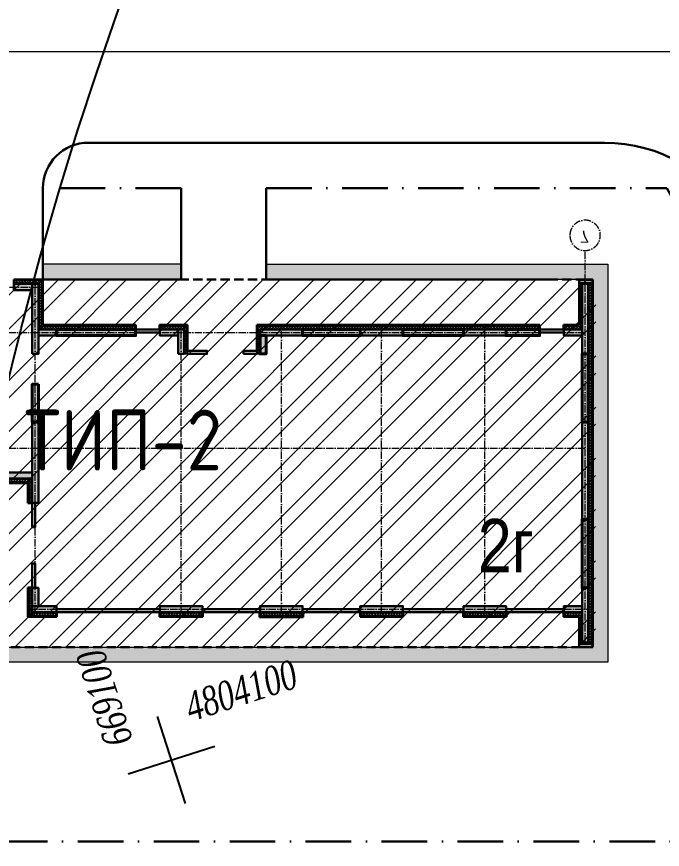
# Model space of a CAD drawing. Header units: millimetres. Extents: x 1353783 to 6492029790, y -7276956 to -512500.
# Drawn here: x 9986170 to 9990421, y -2794953 to -2789472 of the extents above; entities that cross this region are included whole.
import ezdxf
from ezdxf.enums import TextEntityAlignment as Align

# ---------------------------------------------------------------- set-up
doc = ezdxf.new("R2010")
doc.units = ezdxf.units.MM
for name, pattern in [('( Dashed )', [0.75, 0.5, -0.25]), ('482 Границы районов', [5, 3, -1, 0, -1]), ('ACAD_ISO10W100', [18, 12, -3, 0, -3]), ('CONTI', [0]), ('осевая', [50.800000000000004, 31.75, -6.35, 6.35, -6.35])]:
    doc.linetypes.add(name, pattern=pattern)
doc.layers.get('0').update_dxf_attribs({"lineweight": 5})
doc.layers.get('Defpoints').update_dxf_attribs({"color": 255})
for name, color, linetype, lineweight in [('!A-DIAFRAGM типовой', 142, 'Continuous', 0), ('7земля', 7, 'Continuous', 30), ('DIAFRAGM', 46, 'Continuous', 30), ('G-ANNO-SCHD', 231, 'Continuous', 9), ('Hatch', 254, 'Continuous', 5), ('INSULATION', 81, 'Continuous', 5), ('Room_name', 250, 'Continuous', 20), ('Room_number', 250, 'Continuous', 13), ('ГП-Граница учасика ИЖС', 3, 'Continuous', 5), ('ГП-Тратуар', 3, 'Continuous', 5), ('оси', 231, 'осевая', 9)]:
    doc.layers.add(name, color=color, linetype=linetype, lineweight=lineweight)
for name, color, linetype in [('GORIZUNKNOWN', 32, 'CONTI'), ('SETKR', 7, 'CONTI'), ('РЕЛЬЕФ', 7, 'CONTI')]:
    doc.layers.add(name, color=color, linetype=linetype)
doc.styles.add('GOST Common', font='', dxfattribs={"height": 3})
doc.styles.add('ISOCPEUR', font='', dxfattribs={"width": 0.85})
doc.styles.add('SHRFT', font='', dxfattribs={"width": 0.75})
doc.styles.add('основной', font='Arial Narrow.ttf', dxfattribs={"height": 1.5})
doc.styles.get('GOST Common').set_extended_font_data('GOST Common')
doc.styles.get('ISOCPEUR').set_extended_font_data('ISOCPEUR')
doc.styles.get('SHRFT').set_extended_font_data('Times New Roman Cyr', italic=True)

# ---------------------------------------------------------------- blocks, each defined once
blk = doc.blocks.new('амвамвам')
at = {"lineweight": 30, "ltscale": 100, "true_color": 0x939598}
h = blk.add_hatch(color=252, dxfattribs=at)
h.dxf.hatch_style = 1
h.paths.add_polyline_path([(9892480.34965191, -3360391.421588169), (9892480.34965191, -3359891.421588169), (9887930.34937732, -3359891.421588169), (9887930.34677124, -3360391.421632728)], flags=17)
h.paths.add_polyline_path([(9895280.34965191, -3360391.421632754), (9895280.34965191, -3359891.421632754), (9906030.347039, -3359891.421632752), (9906530.347039, -3359891.421632752), (9906530.347038992, -3372491.45166607), (9906530.347039, -3372991.45166607), (9881030.346838184, -3372991.451666068), (9880530.346838184, -3372991.451666066), (9880530.346838191, -3357391.654640812), (9881030.350102596, -3357391.654640812), (9881030.346838184, -3372491.454700056), (9906030.347039014, -3372491.451616487), (9906030.347039014, -3360391.421588164)])
at = {"color": 251, "lineweight": 15, "ltscale": 100, "true_color": 0x636466}
for points in [[(9895280.34965191, -3360391.421632754), (9895280.34965191, -3359891.421632754), (9906030.347039, -3359891.421632752), (9906530.347039, -3359891.421632752), (9906530.347038992, -3372491.45166607), (9906530.347039, -3372991.45166607), (9881030.346838184, -3372991.451666068), (9880530.346838184, -3372991.451666066), (9880530.346838191, -3357391.654640812), (9881030.350102596, -3357391.654640812), (9881030.346838184, -3372491.454700056), (9906030.347039014, -3372491.451616487), (9906030.347039014, -3360391.421588164)], [(9892480.34965191, -3360391.421588169), (9892480.34965191, -3359891.421588169), (9887930.34937732, -3359891.421588169), (9887930.34677124, -3360391.421632728)]]:
    blk.add_lwpolyline(points, close=True, dxfattribs=at)
blk = doc.blocks.new('ТИП-2')
at = {"layer": '!A-DIAFRAGM типовой', "lineweight": 0, "ltscale": 100, "true_color": 0x000000}
h = blk.add_hatch(color=18, dxfattribs=at)
h.dxf.hatch_style = 1
h.paths.add_polyline_path([(10321114.28069974, -2871325.794384203), (10321314.28069974, -2871325.794339576), (10321314.2802981, -2869525.794339576), (10321114.2802981, -2869525.794384203)])
h = blk.add_hatch(color=18, dxfattribs=at)
h.dxf.hatch_style = 1
h.paths.add_polyline_path([(10345614.2808138, -2871325.784358687), (10345814.2808138, -2871325.78431406), (10345814.28041215, -2869525.78909589), (10345614.28041215, -2869525.789140517)])
h = blk.add_hatch(color=18, dxfattribs=at)
h.dxf.hatch_style = 1
h.paths.add_polyline_path([(10327514.28055711, -2870525.800309684), (10327514.28060173, -2870725.800309684), (10328314.27932481, -2870725.800131175), (10328314.27928018, -2870525.800131175)])
h = blk.add_hatch(color=18, dxfattribs=at)
h.dxf.hatch_style = 1
h.paths.add_polyline_path([(10331714.2812801, -2870525.800449893), (10331714.28132472, -2870725.800449893), (10333114.27990833, -2870725.800137503), (10333114.2798637, -2870525.800137503)])
h = blk.add_hatch(color=18, dxfattribs=at)
h.dxf.hatch_style = 1
h.paths.add_polyline_path([(10335014.28127516, -2870525.800449896), (10335014.28131979, -2870725.800449896), (10336414.27990339, -2870725.800137506), (10336414.27985877, -2870525.800137506)])
h = blk.add_hatch(color=18, dxfattribs=at)
h.dxf.hatch_style = 1
h.paths.add_polyline_path([(10338314.28127516, -2870525.800449896), (10338314.28131979, -2870725.800449896), (10339714.27990339, -2870725.800137506), (10339714.27985877, -2870525.800137506)])
h = blk.add_hatch(color=18, dxfattribs=at)
h.dxf.hatch_style = 1
h.paths.add_polyline_path([(10341714.28127514, -2870525.800449898), (10341714.28131977, -2870725.800449898), (10343114.27990338, -2870725.800137509), (10343114.27985875, -2870525.800137509)])
h = blk.add_hatch(color=18, dxfattribs=at)
h.dxf.hatch_style = 1
h.paths.add_polyline_path([(10345014.2805906, -2870525.791351355), (10345014.28063523, -2870725.791351355), (10345614.28067992, -2870725.791217473), (10345614.28063529, -2870525.791217473)])
h = blk.add_hatch(color=18, dxfattribs=at)
h.dxf.hatch_style = 1
h.paths.add_polyline_path([(10327514.28073561, -2871325.794377865), (10327714.28073561, -2871325.794333238), (10327714.28060173, -2870725.794333238), (10327514.28060173, -2870725.794377865)])
h = blk.add_hatch(color=18, dxfattribs=at)
h.dxf.hatch_style = 1
h.paths.add_polyline_path([(10345814.28014073, -2873575.794361891), (10345614.28014073, -2873575.794406518), (10345614.28085477, -2876775.794416242), (10345814.28085477, -2876775.794371615)])
h = blk.add_hatch(color=18, dxfattribs=at)
h.dxf.hatch_style = 1
h.paths.add_polyline_path([(10321114.28003041, -2876775.795799684), (10321314.28003041, -2876775.795755057), (10321314.2794391, -2874125.798562277), (10321114.2794391, -2874125.798606904)])
h = blk.add_hatch(color=18, dxfattribs=at)
h.dxf.hatch_style = 1
h.paths.add_polyline_path([(10327714.28037449, -2874125.798539959), (10327514.28037449, -2874125.798584586), (10327514.28096579, -2876775.794385423), (10327714.28096579, -2876775.794340796)])
h = blk.add_hatch(color=18, dxfattribs=at)
h.dxf.hatch_style = 1
h.paths.add_polyline_path([(10321314.27962602, -2874925.831572238), (10321314.27967064, -2875125.831572238), (10322714.27967064, -2875125.831259849), (10322714.27962602, -2874925.831259849)])
h = blk.add_hatch(color=18, dxfattribs=at)
h.dxf.hatch_style = 1
h.paths.add_polyline_path([(10326114.28152829, -2874925.825995184), (10326114.28157292, -2875125.825995184), (10327514.28157292, -2875125.825682795), (10327514.28152829, -2874925.825682795)])
h = blk.add_hatch(color=18, dxfattribs=at)
h.dxf.hatch_style = 1
h.paths.add_polyline_path([(10321114.27915135, -2881326.077643656), (10321314.27915135, -2881326.077599029), (10321314.27863808, -2879025.800171928), (10321114.27863808, -2879025.800216555)])
h = blk.add_hatch(color=18, dxfattribs=at)
h.dxf.hatch_style = 1
h.paths.add_polyline_path([(10327514.2807444, -2879025.799959368), (10327714.2807444, -2879025.800003995), (10327714.28023113, -2881326.058647835), (10327514.28023113, -2881326.058603208)])
h = blk.add_hatch(color=18, dxfattribs=at)
h.dxf.hatch_style = 1
h.paths.add_polyline_path([(10332314.28074961, -2879025.801131424), (10332514.28074961, -2879025.801176051), (10332514.28057111, -2879825.794317264), (10332314.28057111, -2879825.794272637)])
h = blk.add_hatch(color=18, dxfattribs=at)
h.dxf.hatch_style = 1
h.paths.add_polyline_path([(10345614.28074932, -2879025.800275051), (10345814.28074932, -2879025.800319678), (10345814.2802361, -2881325.824323273), (10345614.2802361, -2881325.824278646)])
h = blk.add_hatch(color=18, dxfattribs=at)
h.dxf.hatch_style = 1
h.paths.add_polyline_path([(10327714.2805659, -2879825.794171644), (10327714.28061052, -2879625.794171644), (10328314.28098999, -2879625.794305526), (10328314.28094537, -2879825.794305526)])
h = blk.add_hatch(color=18, dxfattribs=at)
h.dxf.hatch_style = 1
h.paths.add_polyline_path([(10331714.28102024, -2879825.794138756), (10331714.28106486, -2879625.794138756), (10332314.28061573, -2879625.794272637), (10332314.28057111, -2879825.794272637)])
h = blk.add_hatch(color=18, dxfattribs=at)
h.dxf.hatch_style = 1
h.paths.add_polyline_path([(10335014.28225489, -2879625.824392607), (10335014.28229951, -2879825.824392607), (10336414.28110833, -2879825.824080218), (10336414.2810637, -2879625.824080218)])
h = blk.add_hatch(color=18, dxfattribs=at)
h.dxf.hatch_style = 1
h.paths.add_polyline_path([(10338314.28253459, -2879625.794518085), (10338314.28257921, -2879825.794518085), (10339714.28052839, -2879825.794205696), (10339714.28048377, -2879625.794205696)])
h = blk.add_hatch(color=18, dxfattribs=at)
h.dxf.hatch_style = 1
h.paths.add_polyline_path([(10341714.28127385, -2879825.824144751), (10341714.28131847, -2879625.824144751), (10343114.27988221, -2879625.824457141), (10343114.27983759, -2879825.824457141)])
h = blk.add_hatch(color=18, dxfattribs=at)
h.dxf.hatch_style = 1
h.paths.add_polyline_path([(10345014.28052612, -2879825.793282383), (10345014.28057075, -2879625.793282383), (10345614.28061544, -2879625.793416264), (10345614.28057081, -2879825.793416264)])
h = blk.add_hatch(color=18, dxfattribs=at)
h.dxf.hatch_style = 1
h.paths.add_polyline_path([(10321314.28051204, -2881126.057442903), (10321314.28055666, -2881326.057442903), (10321914.28006483, -2881326.057309022), (10321914.2800202, -2881126.057309022)])
h = blk.add_hatch(color=18, dxfattribs=at)
h.dxf.hatch_style = 1
h.paths.add_polyline_path([(10326914.28070969, -2881126.058737089), (10326914.28075432, -2881326.058737089), (10327514.28029807, -2881326.058603208), (10327514.28025345, -2881126.058603208)])
at = {"layer": 'Hatch', "lineweight": 40, "ltscale": 0.5, "true_color": 0x000000}
for points in [[(10345814.28061054, -2873575.794361891), (10345614.28061054, -2873575.794361891), (10345614.28061054, -2871325.788480768), (10345814.28061054, -2871325.788480768)], [(10326114.2815506, -2875125.831259849), (10326114.2815506, -2874925.831259849), (10322714.27970029, -2874925.831259849), (10322714.27970029, -2875125.831259849)], [(10321314.27894875, -2879025.800193593), (10321114.27894875, -2879025.800193593), (10321114.27894875, -2876775.793202593), (10321314.27894875, -2876775.793202593)], [(10327714.28061054, -2878025.796644622), (10327514.28061054, -2878025.796644622), (10327514.28061054, -2876775.794349302), (10327714.28061054, -2876775.794349302)], [(10345814.28061053, -2879025.800297365), (10345614.28061053, -2879025.800297365), (10345614.28061053, -2876775.794416242), (10345814.28061053, -2876775.794416242)], [(10335214.28061027, -2879625.821870604), (10335014.28061027, -2879625.821870604), (10335014.28061027, -2879025.825927126), (10335214.28061027, -2879025.825927126)], [(10328314.28098999, -2879825.824323271), (10328314.28098999, -2879625.824323271), (10330914.29235347, -2879625.824323271), (10330914.29235347, -2879825.824323271)], [(10336414.28108601, -2879825.794361876), (10336414.28108601, -2879625.794361876), (10338314.28253459, -2879625.794361876), (10338314.28253459, -2879825.794361876)], [(10339714.28050608, -2879825.794361876), (10339714.28050608, -2879625.794361876), (10341714.28129616, -2879625.794361876), (10341714.28129616, -2879825.794361876)], [(10343114.2798599, -2879825.794361876), (10343114.2798599, -2879625.794361876), (10344214.28054843, -2879625.794361876), (10344214.28054843, -2879825.794361876)]]:
    blk.add_hatch(color=18, dxfattribs=at).paths.add_polyline_path(points)
at = {"layer": 'INSULATION', "ltscale": 0.5, "true_color": 0x000000}
h = blk.add_hatch(dxfattribs=at)
h.set_pattern_fill('ANSI37', color=18, scale=9.999997768927233, angle=-90.00000000000006)
h.set_pattern_definition([(314.9999999999999, (10327382.394814, -2869475.794395359), (22.45063529377169, 22.45063529377164), []), (44.99999999999994, (10327382.394814, -2869475.794395359), (-22.45063529377164, 22.45063529377169), [])])
h.paths.add_polyline_path([(10321364.2798853, -2869475.794395359), (10321364.2798853, -2869525.794384203), (10321064.28030925, -2869525.794384203), (10321064.28030925, -2869475.794395359)])
h = blk.add_hatch(dxfattribs=at)
h.set_pattern_fill('ANSI37', color=18, scale=9.999997768927233, angle=180)
h.set_pattern_definition([(225, (10321114.2802981, -2875843.908888947), (22.45063529377165, -22.45063529377168), []), (314.9999999999999, (10321114.2802981, -2875843.908888947), (22.45063529377168, 22.45063529377165), [])])
h.paths.add_polyline_path([(10321114.2802981, -2871325.790389668), (10321064.28030925, -2871325.790389668), (10321064.28030925, -2869525.794384204), (10321114.2802981, -2869525.794384204)])
h = blk.add_hatch(dxfattribs=at)
h.set_pattern_fill('ANSI37', color=18, scale=9.999997768927233, angle=180)
h.set_pattern_definition([(225, (10321364.2798853, -2875843.90884432), (22.45063529377165, -22.45063529377168), []), (314.9999999999999, (10321364.2798853, -2875843.90884432), (22.45063529377168, 22.45063529377165), [])])
h.paths.add_polyline_path([(10321364.2798853, -2871325.790345041), (10321314.27989646, -2871325.790345041), (10321314.27989646, -2869525.794339577), (10321364.2798853, -2869525.794339577)])
h = blk.add_hatch(dxfattribs=at)
h.set_pattern_fill('ANSI37', color=18, scale=9.999997768927233, angle=-90.00000000000006)
h.set_pattern_definition([(314.9999999999999, (10351882.39492805, -2869475.789151673), (22.45063529377169, 22.45063529377164), []), (44.99999999999994, (10351882.39492805, -2869475.789151673), (-22.45063529377164, 22.45063529377169), [])])
h.paths.add_polyline_path([(10345914.28061054, -2869475.789151673), (10345914.28061054, -2869525.789140517), (10345564.28042331, -2869525.789140517), (10345564.28042331, -2869475.789151673)])
h = blk.add_hatch(dxfattribs=at)
h.set_pattern_fill('ANSI37', color=18, scale=9.999997768927233, angle=180)
h.set_pattern_definition([(225, (10345614.28041215, -2875843.903645261), (22.45063529377165, -22.45063529377168), []), (314.9999999999999, (10345614.28041215, -2875843.903645261), (22.45063529377168, 22.45063529377165), [])])
h.paths.add_polyline_path([(10345614.28041215, -2870425.78714325), (10345564.28042331, -2870425.78714325), (10345564.28042331, -2869525.789140518), (10345614.28041215, -2869525.789140518)])
h = blk.add_hatch(dxfattribs=at)
h.set_pattern_fill('ANSI37', color=18, scale=20)
h.set_pattern_definition([(45, (10345814.28061054, -2874889.555347299), (-44.90128060534577, 44.90128060534577), []), (135, (10345814.28061054, -2874889.555347299), (-44.90128060534577, -44.90128060534576), [])])
h.paths.add_polyline_path([(10345814.28061054, -2869525.78909589), (10345914.28061054, -2869525.78909589), (10345914.28061054, -2881325.824323273), (10345814.28061054, -2881325.824323273)])
h = blk.add_hatch(dxfattribs=at)
h.set_pattern_fill('ANSI37', color=18, scale=20)
h.set_pattern_definition([(45, (10327414.2815629, -2865889.519247569), (-44.90128060534577, 44.90128060534577), []), (135, (10327414.2815629, -2865889.519247569), (-44.90128060534577, -44.90128060534576), [])])
h.paths.add_polyline_path([(10327414.2815629, -2870425.794355548), (10327514.2815629, -2870425.794355548), (10327514.2815629, -2871325.789249334), (10327414.2815629, -2871325.789249334)])
h = blk.add_hatch(dxfattribs=at)
h.set_pattern_fill('ANSI37', color=18, scale=20, angle=-90.00000000000001)
h.set_pattern_definition([(315, (10332450.5196007, -2870425.794355548), (44.90128060534578, 44.90128060534576), []), (44.99999999999999, (10332450.5196007, -2870425.794355548), (-44.90128060534575, 44.90128060534578), [])])
h.paths.add_polyline_path([(10328314.27928018, -2870425.794355548), (10328314.27928018, -2870525.794355548), (10327514.28056893, -2870525.794355548), (10327514.28056893, -2870425.794355548)])
h = blk.add_hatch(dxfattribs=at)
h.set_pattern_fill('ANSI37', color=18, scale=20, angle=-90.00000000000001)
h.set_pattern_definition([(315, (10337250.52018422, -2870425.794361876), (44.90128060534578, 44.90128060534576), []), (44.99999999999999, (10337250.52018422, -2870425.794361876), (-44.90128060534575, 44.90128060534578), [])])
h.paths.add_polyline_path([(10333114.2798637, -2870425.794361876), (10333114.2798637, -2870525.794361876), (10331714.28128971, -2870525.794361876), (10331714.28128971, -2870425.794361876)])
h = blk.add_hatch(dxfattribs=at)
h.set_pattern_fill('ANSI37', color=18, scale=20, angle=-90.00000000000001)
h.set_pattern_definition([(315, (10340550.52017928, -2870425.794361879), (44.90128060534578, 44.90128060534576), []), (44.99999999999999, (10340550.52017928, -2870425.794361879), (-44.90128060534575, 44.90128060534578), [])])
h.paths.add_polyline_path([(10336414.27985877, -2870425.794361879), (10336414.27985877, -2870525.794361879), (10335014.28128477, -2870525.794361879), (10335014.28128477, -2870425.794361879)])
h = blk.add_hatch(dxfattribs=at)
h.set_pattern_fill('ANSI37', color=18, scale=20, angle=-90.00000000000001)
h.set_pattern_definition([(315, (10343850.52017928, -2870425.794361879), (44.90128060534578, 44.90128060534576), []), (44.99999999999999, (10343850.52017928, -2870425.794361879), (-44.90128060534575, 44.90128060534578), [])])
h.paths.add_polyline_path([(10339714.27985877, -2870425.794361879), (10339714.27985877, -2870525.794361879), (10338314.28128477, -2870525.794361879), (10338314.28128477, -2870425.794361879)])
h = blk.add_hatch(dxfattribs=at)
h.set_pattern_fill('ANSI37', color=18, scale=20, angle=-90.00000000000001)
h.set_pattern_definition([(315, (10347250.52017927, -2870425.794361881), (44.90128060534578, 44.90128060534576), []), (44.99999999999999, (10347250.52017927, -2870425.794361881), (-44.90128060534575, 44.90128060534578), [])])
h.paths.add_polyline_path([(10343114.27985875, -2870425.794361881), (10343114.27985875, -2870525.794361881), (10341714.28128475, -2870525.794361881), (10341714.28128475, -2870425.794361881)])
h = blk.add_hatch(dxfattribs=at)
h.set_pattern_fill('ANSI37', color=18, scale=20, angle=-90.00000000000001)
h.set_pattern_definition([(315, (10349750.51964987, -2870425.785062528), (44.90128060534578, 44.90128060534576), []), (44.99999999999999, (10349750.51964987, -2870425.785062528), (-44.90128060534575, 44.90128060534578), [])])
h.paths.add_polyline_path([(10345614.28063529, -2870425.785062528), (10345614.28063529, -2870525.785062528), (10345014.28063528, -2870525.785062528), (10345014.28063528, -2870425.785062528)])
h = blk.add_hatch(dxfattribs=at)
h.set_pattern_fill('ANSI37', color=18, scale=9.999997768927233, angle=-90.00000000000006)
h.set_pattern_definition([(314.9999999999999, (10327382.394814, -2871325.790345041), (22.45063529377169, 22.45063529377164), []), (44.99999999999994, (10327382.394814, -2871325.790345041), (-22.45063529377164, 22.45063529377169), [])])
h.paths.add_polyline_path([(10321364.2798853, -2871325.790345041), (10321364.2798853, -2871375.790333886), (10321064.28030925, -2871375.790333886), (10321064.28030925, -2871325.790345041)])
h = blk.add_hatch(dxfattribs=at)
h.set_pattern_fill('ANSI37', color=18, scale=9.999997768927233, angle=-90.00000000000006)
h.set_pattern_definition([(314.9999999999999, (10327382.39437895, -2874075.798565724), (22.45063529377169, 22.45063529377164), []), (44.99999999999994, (10327382.39437895, -2874075.798565724), (-22.45063529377164, 22.45063529377169), [])])
h.paths.add_polyline_path([(10321364.27945026, -2874075.798565724), (10321364.27945026, -2874125.798554569), (10321014.27946141, -2874125.798554569), (10321014.27946141, -2874075.798565724)])
h = blk.add_hatch(dxfattribs=at)
h.set_pattern_fill('ANSI37', color=18, scale=20)
h.set_pattern_definition([(45, (10321014.27946141, -2874889.533734227), (-44.90128060534577, 44.90128060534577), []), (135, (10321014.27946141, -2874889.533734227), (-44.90128060534577, -44.90128060534576), [])])
h.paths.add_polyline_path([(10321014.27946141, -2874125.798606904), (10321114.27946141, -2874125.798606904), (10321114.27946141, -2881326.048640783), (10321014.27946141, -2881326.048640783)])
h = blk.add_hatch(dxfattribs=at)
h.set_pattern_fill('ANSI37', color=18, scale=9.999997768927233, angle=180)
h.set_pattern_definition([(225, (10321364.27945026, -2880543.938621005), (22.45063529377165, -22.45063529377168), []), (314.9999999999999, (10321364.27945026, -2880543.938621005), (22.45063529377168, 22.45063529377165), [])])
h.paths.add_polyline_path([(10321364.27945026, -2874825.824133673), (10321314.27946142, -2874825.824133673), (10321314.27946142, -2874125.798562277), (10321364.27945026, -2874125.798562277)])
h = blk.add_hatch(dxfattribs=at)
h.set_pattern_fill('ANSI37', color=18, scale=20)
h.set_pattern_definition([(45, (10327414.28061054, -2874689.525385892), (-44.90128060534577, 44.90128060534577), []), (135, (10327414.28061054, -2874689.525385892), (-44.90128060534577, -44.90128060534576), [])])
h.paths.add_polyline_path([(10327414.28061054, -2874125.798386612), (10327514.28061054, -2874125.798386612), (10327514.28061054, -2874925.830007446), (10327414.28061054, -2874925.830007446)])
h = blk.add_hatch(dxfattribs=at)
h.set_pattern_fill('ANSI37', color=18, scale=20, angle=-90.00000000000001)
h.set_pattern_definition([(315, (10330450.52060862, -2874825.824133673), (44.90128060534578, 44.90128060534576), []), (44.99999999999999, (10330450.52060862, -2874825.824133673), (-44.90128060534575, 44.90128060534578), [])])
h.paths.add_polyline_path([(10327414.28159401, -2874825.824133673), (10327414.28159401, -2874925.824133673), (10321314.27962602, -2874925.824133673), (10321314.27962602, -2874825.824133673)])
h = blk.add_hatch(dxfattribs=at)
h.set_pattern_fill('ANSI37', color=18, scale=20, angle=179.9999999999999)
h.set_pattern_definition([(225, (10332614.28057056, -2888962.033331858), (44.90128060534573, -44.90128060534581), []), (314.9999999999999, (10332614.28057056, -2888962.033331858), (44.90128060534581, 44.90128060534572), [])])
h.paths.add_polyline_path([(10332614.28057056, -2879925.794317249), (10332514.28057056, -2879925.794317249), (10332514.28057056, -2879025.801176051), (10332614.28057056, -2879025.801176051)])
h = blk.add_hatch(dxfattribs=at)
h.set_pattern_fill('ANSI37', color=18, scale=20, angle=179.9999999999999)
h.set_pattern_definition([(225, (10335014.28061027, -2888962.063337865), (44.90128060534573, -44.90128060534581), []), (314.9999999999999, (10335014.28061027, -2888962.063337865), (44.90128060534581, 44.90128060534572), [])])
h.paths.add_polyline_path([(10335014.28061027, -2879825.824323271), (10334914.28061027, -2879825.824323271), (10334914.28061027, -2879025.825927126), (10335014.28061027, -2879025.825927126)])
h = blk.add_hatch(dxfattribs=at)
h.set_pattern_fill('ANSI37', color=18, scale=20, angle=-90.00000000000001)
h.set_pattern_definition([(315, (10336350.53136806, -2879825.824323271), (44.90128060534578, 44.90128060534576), []), (44.99999999999999, (10336350.53136806, -2879825.824323271), (-44.90128060534575, 44.90128060534578), [])])
h.paths.add_polyline_path([(10330914.29235347, -2879825.824323271), (10330914.29235347, -2879925.824323271), (10327714.28053664, -2879925.824323271), (10327714.28053664, -2879825.824323271)])
h = blk.add_hatch(dxfattribs=at)
h.set_pattern_fill('ANSI37', color=18, scale=20, angle=-90.00000000000001)
h.set_pattern_definition([(315, (10337150.5195857, -2879825.794317264), (44.90128060534578, 44.90128060534576), []), (44.99999999999999, (10337150.5195857, -2879825.794317264), (-44.90128060534575, 44.90128060534578), [])])
h.paths.add_polyline_path([(10332514.28057083, -2879825.794317264), (10332514.28057083, -2879925.794317264), (10331714.28105371, -2879925.794317264), (10331714.28105371, -2879825.794317264)])
h = blk.add_hatch(dxfattribs=at)
h.set_pattern_fill('ANSI37', color=18, scale=20, angle=-90.00000000000001)
h.set_pattern_definition([(315, (10337150.51958543, -2879825.794317264), (44.90128060534578, 44.90128060534576), []), (44.99999999999999, (10337150.51958543, -2879825.794317264), (-44.90128060534575, 44.90128060534578), [])])
h.paths.add_polyline_path([(10332514.28057056, -2879825.794317264), (10332514.28057056, -2879925.794317264), (10331714.28105371, -2879925.794317264), (10331714.28105371, -2879825.794317264)])
h = blk.add_hatch(dxfattribs=at)
h.set_pattern_fill('ANSI37', color=18, scale=20, angle=-90.00000000000001)
h.set_pattern_definition([(315, (10348350.49587957, -2879825.824323271), (44.90128060534578, 44.90128060534576), []), (44.99999999999999, (10348350.49587957, -2879825.824323271), (-44.90128060534575, 44.90128060534578), [])])
h.paths.add_polyline_path([(10344214.28054843, -2879825.824323271), (10344214.28054843, -2879925.824323271), (10334914.28061027, -2879925.824323271), (10334914.28061027, -2879825.824323271)])
h = blk.add_hatch(dxfattribs=at)
h.set_pattern_fill('ANSI37', color=18, scale=20, angle=-90.00000000000001)
h.set_pattern_definition([(315, (10350550.47336881, -2879825.793460892), (44.90128060534578, 44.90128060534576), []), (44.99999999999999, (10350550.47336881, -2879825.793460892), (-44.90128060534575, 44.90128060534578), [])])
h.paths.add_polyline_path([(10345614.2805485, -2879825.793460892), (10345614.2805485, -2879925.793460892), (10345014.28057075, -2879925.793460892), (10345014.28057075, -2879825.793460892)])
h = blk.add_hatch(dxfattribs=at)
h.set_pattern_fill('ANSI37', color=18, scale=20)
h.set_pattern_definition([(45, (10327714.28025345, -2874989.564133187), (-44.90128060534577, 44.90128060534577), []), (135, (10327714.28025345, -2874989.564133187), (-44.90128060534577, -44.90128060534576), [])])
h.paths.add_polyline_path([(10327714.28025345, -2879925.785347199), (10327814.28025345, -2879925.785347199), (10327814.28025345, -2881426.079039743), (10327714.28025345, -2881426.079039743)])
h = blk.add_hatch(dxfattribs=at)
h.set_pattern_fill('ANSI37', color=18, scale=9.999997768927233, angle=180)
h.set_pattern_definition([(225, (10345614.2805485, -2886243.907965635), (22.45063529377165, -22.45063529377168), []), (314.9999999999999, (10345614.2805485, -2886243.907965635), (22.45063529377168, 22.45063529377165), [])])
h.paths.add_polyline_path([(10345614.2805485, -2881325.824290544), (10345564.28055965, -2881325.824290544), (10345564.28055965, -2879925.793460892), (10345614.2805485, -2879925.793460892)])
h = blk.add_hatch(dxfattribs=at)
h.set_pattern_fill('ANSI37', color=18, scale=20, angle=-90.00000000000001)
h.set_pattern_definition([(315, (10324750.51957127, -2881326.077621342), (44.90128060534578, 44.90128060534576), []), (44.99999999999999, (10324750.51957127, -2881326.077621342), (-44.90128060534575, 44.90128060534578), [])])
h.paths.add_polyline_path([(10321914.28009829, -2881326.077621342), (10321914.28009829, -2881426.077621342), (10321014.27946141, -2881426.077621342), (10321014.27946141, -2881326.077621342)])
h = blk.add_hatch(dxfattribs=at)
h.set_pattern_fill('ANSI37', color=18, scale=20, angle=-90.00000000000001)
h.set_pattern_definition([(315, (10330750.51926805, -2881326.079039743), (44.90128060534578, 44.90128060534576), []), (44.99999999999999, (10330750.51926805, -2881326.079039743), (-44.90128060534575, 44.90128060534578), [])])
h.paths.add_polyline_path([(10327714.28025345, -2881326.079039743), (10327714.28025345, -2881426.079039743), (10326914.28071002, -2881426.079039743), (10326914.28071002, -2881326.079039743)])
h = blk.add_hatch(dxfattribs=at)
h.set_pattern_fill('ANSI37', color=18, scale=9.999997768927233, angle=-90.00000000000006)
h.set_pattern_definition([(314.9999999999999, (10351882.3950644, -2881325.824290544), (22.45063529377169, 22.45063529377164), []), (44.99999999999994, (10351882.3950644, -2881325.824290544), (-22.45063529377164, 22.45063529377169), [])])
h.paths.add_polyline_path([(10345914.28061054, -2881325.824290544), (10345914.28061054, -2881375.824279389), (10345564.28055965, -2881375.824279389), (10345564.28055965, -2881325.824290544)])
at = {"color": 18, "linetype": 'ByBlock', "lineweight": 30, "true_color": 0x000000}
for points in [[(10328314.27928018, -2870525.794355548), (10331714.28130241, -2870525.794355548), (10331714.28130241, -2870625.800449893), (10328314.27928018, -2870625.800449893)], [(10333114.27986369, -2870525.756146566), (10335014.28131978, -2870525.756146566), (10335014.28131978, -2870625.756146566), (10333114.27986369, -2870625.756146566)], [(10336414.27985876, -2870525.794361879), (10338314.28129747, -2870525.794361879), (10338314.28129747, -2870625.800449896), (10336414.27985876, -2870625.800449896)], [(10339714.27985876, -2870525.794361879), (10341714.28131977, -2870525.794361879), (10341714.28131977, -2870625.799449384), (10339714.27985876, -2870625.799449384)], [(10343114.27985875, -2870525.794339563), (10345014.28061292, -2870525.794339563), (10345014.28061292, -2870625.800185732), (10343114.27985875, -2870625.800185732)], [(10327514.2815629, -2871325.795381329), (10327614.2815629, -2871325.795381329), (10327614.2815629, -2872125.795181153), (10327514.2815629, -2872125.795181153)], [(10327514.28071269, -2873325.798386612), (10327614.28071269, -2873325.798386612), (10327614.28071269, -2874125.798562272), (10327514.28071269, -2874125.798562272)], [(10332614.28057056, -2879025.768387593), (10333264.25908176, -2879025.768387593), (10333264.25908176, -2879125.768387593), (10332614.28057056, -2879125.768387593)], [(10334464.24565501, -2879025.825927157), (10334914.29123075, -2879025.825927157), (10334914.29123075, -2879125.825927126), (10334464.24565501, -2879125.825927126)], [(10330914.29235347, -2879725.797039525), (10331714.29235347, -2879725.797039525), (10331714.29235347, -2879825.824323271), (10330914.29235347, -2879825.824323271)], [(10344214.28054843, -2879725.800007225), (10345014.28057075, -2879725.800007225), (10345014.28057075, -2879825.793282383), (10344214.28054843, -2879825.793282383)]]:
    blk.add_lwpolyline(points, close=True, dxfattribs=at)
at = {"layer": '7земля', "color": 18, "lineweight": 30, "ltscale": 100, "true_color": 0x000000}
for p, q in [((10320964.28027582, -2871475.796514559), (10320964.2804097, -2869375.791233699)), ((10320964.2804097, -2869375.791233699), (10321414.2809006, -2869375.791233699)), ((10320974.28027646, -2871465.796514559), (10320974.28040907, -2869385.791233699)), ((10320974.28040907, -2869385.791233699), (10321404.28089996, -2869385.791233699)), ((10321404.28089996, -2869385.791233699), (10321404.28076736, -2871465.796514559)), ((10321414.2809006, -2869375.791233699), (10321414.28076672, -2871475.796514559)), ((10345514.28045678, -2869375.79436189), (10345964.28061054, -2869375.794317263)), ((10345514.28059066, -2870375.794339575), (10345514.28045678, -2869375.79436189)), ((10345524.28045812, -2869385.794360898), (10345954.28061054, -2869385.794318255)), ((10345524.280592, -2870385.794339138), (10345524.28045812, -2869385.794360898)), ((10345954.28061054, -2869385.794318255), (10345954.28061053, -2881465.824344593)), ((10345964.28061054, -2869375.794317263), (10345964.28061053, -2881475.824345585)), ((10328324.28124144, -2870375.794355548), (10327364.28159401, -2870375.794355548)), ((10327364.28159401, -2870375.794355548), (10327364.28159401, -2871335.795381329)), ((10328314.28124144, -2870385.794355548), (10327374.28159401, -2870385.794355548)), ((10327374.28159401, -2870385.794355548), (10327374.28159401, -2871325.795381329)), ((10328314.28124144, -2870525.794355548), (10328314.28124144, -2870385.794355548)), ((10328324.28124144, -2870525.794355548), (10328324.28124144, -2870375.794355548)), ((10333124.27992577, -2870375.794361876), (10331704.28132896, -2870375.794361876)), ((10331704.28132896, -2870375.794361876), (10331704.28132896, -2870525.794361875)), ((10333114.27992577, -2870385.794361876), (10331714.28132896, -2870385.794361876)), ((10331714.28132896, -2870385.794361876), (10331714.28132896, -2870525.794361875)), ((10333114.27992577, -2870525.794361876), (10333114.27992577, -2870385.794361876)), ((10333124.27992577, -2870525.794361876), (10333124.27992577, -2870375.794361876)), ((10336434.27992084, -2870365.794361879), (10334994.28132403, -2870365.79436188)), ((10334994.28132403, -2870365.79436188), (10334994.28132403, -2870525.794361878)), ((10336424.27992084, -2870375.794361879), (10335004.28132403, -2870375.79436188)), ((10335004.28132403, -2870375.79436188), (10335004.28132403, -2870525.794361878)), ((10336424.27992084, -2870525.794361879), (10336424.27992084, -2870375.794361879)), ((10336434.27992084, -2870525.794361879), (10336434.27992084, -2870365.794361879)), ((10339724.27992084, -2870375.794361879), (10338304.28132403, -2870375.79436188)), ((10338304.28132403, -2870375.79436188), (10338304.28132403, -2870525.794361878)), ((10339714.27992084, -2870385.794361879), (10338314.28132403, -2870385.79436188)), ((10338314.28132403, -2870385.79436188), (10338314.28132403, -2870525.794361878)), ((10339714.27992084, -2870525.794361879), (10339714.27992084, -2870385.794361879)), ((10339724.27992084, -2870525.794361879), (10339724.27992084, -2870375.794361879)), ((10343124.27992082, -2870375.794361881), (10341704.28132401, -2870375.794361882)), ((10341704.28132401, -2870375.794361882), (10341704.28132401, -2870525.794361881)), ((10343114.27992082, -2870385.794361881), (10341714.28132401, -2870385.794361882)), ((10341714.28132401, -2870385.794361882), (10341714.28132401, -2870525.794361881)), ((10343114.27992082, -2870525.794361881), (10343114.27992082, -2870385.794361881)), ((10343124.27992082, -2870525.794361881), (10343124.27992082, -2870375.794361881)), ((10345004.28061053, -2870375.794361889), (10345514.28059066, -2870375.794339575)), ((10345004.28061054, -2870525.794361876), (10345004.28061053, -2870375.794361889)), ((10345014.28061053, -2870385.794361452), (10345524.280592, -2870385.794339138)), ((10345014.28061054, -2870525.794361875), (10345014.28061053, -2870385.794361452)), ((10327364.28159401, -2871335.795381329), (10327514.27367144, -2871335.795381329)), ((10327374.28159401, -2871325.795381329), (10327514.27367144, -2871325.795381329)), ((10321414.28076672, -2871475.796514559), (10320964.28027582, -2871475.796514559)), ((10321404.28076736, -2871465.796514559), (10320974.28027646, -2871465.796514559)), ((10320964.28106804, -2881476.057353649), (10320964.28106805, -2874025.8241832)), ((10320964.28106805, -2874025.8241832), (10321414.27945026, -2874025.824160886)), ((10320974.28106804, -2881466.057353649), (10320974.28106805, -2874035.824182704)), ((10320974.28106805, -2874035.824182704), (10321404.27945026, -2874035.824161382)), ((10321404.27945026, -2874035.824161382), (10321404.27945026, -2874785.824122479)), ((10321414.27945026, -2874025.824160886), (10321414.27945026, -2874775.824122517)), ((10327364.28159401, -2874775.82414483), (10327364.21292597, -2874115.798386612)), ((10327364.21292597, -2874115.798386612), (10327514.21293713, -2874115.798386612)), ((10327374.28263445, -2874785.824144868), (10327374.21396641, -2874125.798386612)), ((10327374.21396641, -2874125.798386612), (10327514.21293713, -2874125.798386612)), ((10321404.27945026, -2874785.824122479), (10327374.28263445, -2874785.824144868)), ((10321414.27945026, -2874775.824122517), (10327364.28159401, -2874775.82414483)), ((10332614.261845, -2879125.768828188), (10332614.29885607, -2879965.794317266)), ((10332624.26184499, -2879125.768387593), (10332624.29929667, -2879975.794317266)), ((10334904.29123078, -2879125.822909051), (10334904.28061027, -2879976.91874114)), ((10334914.29123078, -2879125.823033837), (10334914.28073513, -2879966.912338934)), ((10330914.29235347, -2879825.839303969), (10330914.29235347, -2879965.809323515)), ((10330924.29235347, -2879825.839303969), (10330924.29235347, -2879975.809342574)), ((10331704.28105371, -2879975.794317264), (10331704.28105371, -2879825.794317265)), ((10331714.28105371, -2879965.794317264), (10331714.28105371, -2879825.794317265)), ((10344214.28054843, -2879965.82432327), (10344214.28054843, -2879825.82432327)), ((10344224.28054843, -2879975.82432327), (10344224.28054843, -2879825.82432327)), ((10345004.28057075, -2879975.794361888), (10345004.28057075, -2879825.824323284)), ((10345014.28057075, -2879965.794361888), (10345014.28057075, -2879825.824323284)), ((10330914.29235347, -2879965.809323515), (10327854.28034276, -2879965.803491376)), ((10327854.28034276, -2879965.803491376), (10327854.28034276, -2881465.80350904)), ((10330924.29235347, -2879975.809342574), (10327864.28034276, -2879975.803510435)), ((10327864.28034276, -2879975.803510435), (10327864.28034276, -2881475.803510435)), ((10332624.29929667, -2879975.794317266), (10331704.28105371, -2879975.794317264)), ((10332614.29885607, -2879965.794317266), (10331714.28105371, -2879965.794317264)), ((10334904.28061027, -2879976.91874114), (10336614.28759306, -2879975.82432327)), ((10334914.28073513, -2879966.912338934), (10336614.28119298, -2879965.824325318)), ((10336614.28759306, -2879965.82432327), (10344214.28054843, -2879965.82432327)), ((10336614.28759306, -2879975.82432327), (10344224.28054843, -2879975.82432327)), ((10345514.28052619, -2879975.794361888), (10345004.28057075, -2879975.794361888)), ((10345524.28052827, -2879965.794361888), (10345014.28057075, -2879965.794361888)), ((10345514.28021374, -2881475.824300958), (10345514.28052619, -2879975.794361888)), ((10345524.28021582, -2881465.82430195), (10345524.28052827, -2879965.794361888)), ((10321914.28019727, -2881126.05755519), (10321914.28013364, -2881466.057353649)), ((10321924.28019727, -2881126.057557062), (10321924.28013176, -2881476.057353649)), ((10326904.28066573, -2881475.803376555), (10326904.28073118, -2881126.058489048)), ((10326914.2806676, -2881465.803377949), (10326914.28073118, -2881126.05849092)), ((10321924.28013176, -2881476.057353649), (10320964.28106804, -2881476.057353649)), ((10321914.28013364, -2881466.057353649), (10320974.28106804, -2881466.057353649)), ((10327864.28034276, -2881475.803510435), (10326904.28066573, -2881475.803376555)), ((10327854.28034276, -2881465.80350904), (10326914.2806676, -2881465.803377949)), ((10345964.28061053, -2881475.824345585), (10345514.28021374, -2881475.824300958)), ((10345954.28061053, -2881465.824344593), (10345524.28021582, -2881465.82430195))]:
    blk.add_line(p, q, dxfattribs=at)
at = {"layer": '7земля', "color": 18, "linetype": '( Dashed )', "lineweight": 30, "ltscale": 600, "true_color": 0x000000}
for p, q in [((10321414.2809006, -2869375.791233699), (10345514.28045678, -2869375.788007024)), ((10320964.28027582, -2871475.796514559), (10320964.28106805, -2874025.8241832)), ((10327864.28034276, -2881475.824301024), (10345514.28021374, -2881475.824300958))]:
    blk.add_line(p, q, dxfattribs=at)
at = {"layer": 'DIAFRAGM', "color": 18, "ltscale": 0.5, "true_color": 0x000000}
for points in [[(10321114.28069974, -2871325.794384203), (10321314.28069974, -2871325.794339576), (10321314.2802981, -2869525.794339576), (10321114.2802981, -2869525.794384203)], [(10345614.2808138, -2871325.784358687), (10345814.2808138, -2871325.78431406), (10345814.28041215, -2869525.78909589), (10345614.28041215, -2869525.789140517)], [(10327514.28055711, -2870525.800309684), (10327514.28060173, -2870725.800309684), (10328314.27932481, -2870725.800131175), (10328314.27928018, -2870525.800131175)], [(10331714.2812801, -2870525.800449893), (10331714.28132472, -2870725.800449893), (10333114.27990833, -2870725.800137503), (10333114.2798637, -2870525.800137503)], [(10335014.28127516, -2870525.800449896), (10335014.28131979, -2870725.800449896), (10336414.27990339, -2870725.800137506), (10336414.27985877, -2870525.800137506)], [(10338314.28127516, -2870525.800449896), (10338314.28131979, -2870725.800449896), (10339714.27990339, -2870725.800137506), (10339714.27985877, -2870525.800137506)], [(10341714.28127514, -2870525.800449898), (10341714.28131977, -2870725.800449898), (10343114.27990338, -2870725.800137509), (10343114.27985875, -2870525.800137509)], [(10345014.2805906, -2870525.791351355), (10345014.28063523, -2870725.791351355), (10345614.28067992, -2870725.791217473), (10345614.28063529, -2870525.791217473)], [(10327514.28073561, -2871325.794377865), (10327714.28073561, -2871325.794333238), (10327714.28060173, -2870725.794333238), (10327514.28060173, -2870725.794377865)], [(10345814.28014073, -2873575.794361891), (10345614.28014073, -2873575.794406518), (10345614.28085477, -2876775.794416242), (10345814.28085477, -2876775.794371615)], [(10321114.28003041, -2876775.795799684), (10321314.28003041, -2876775.795755057), (10321314.2794391, -2874125.798562277), (10321114.2794391, -2874125.798606904)], [(10327714.28037449, -2874125.798539959), (10327514.28037449, -2874125.798584586), (10327514.28096579, -2876775.794385423), (10327714.28096579, -2876775.794340796)], [(10321314.27962602, -2874925.831572238), (10321314.27967064, -2875125.831572238), (10322714.27967064, -2875125.831259849), (10322714.27962602, -2874925.831259849)], [(10326114.28152829, -2874925.825995184), (10326114.28157292, -2875125.825995184), (10327514.28157292, -2875125.825682795), (10327514.28152829, -2874925.825682795)], [(10321114.27915135, -2881326.077643656), (10321314.27915135, -2881326.077599029), (10321314.27863808, -2879025.800171928), (10321114.27863808, -2879025.800216555)], [(10327514.2807444, -2879025.799959368), (10327714.2807444, -2879025.800003995), (10327714.28023113, -2881326.058647835), (10327514.28023113, -2881326.058603208)], [(10332314.28074961, -2879025.801131424), (10332514.28074961, -2879025.801176051), (10332514.28057111, -2879825.794317264), (10332314.28057111, -2879825.794272637)], [(10345614.28074932, -2879025.800275051), (10345814.28074932, -2879025.800319678), (10345814.2802361, -2881325.824323273), (10345614.2802361, -2881325.824278646)], [(10327714.2805659, -2879825.794171644), (10327714.28061052, -2879625.794171644), (10328314.28098999, -2879625.794305526), (10328314.28094537, -2879825.794305526)], [(10331714.28102024, -2879825.794138756), (10331714.28106486, -2879625.794138756), (10332314.28061573, -2879625.794272637), (10332314.28057111, -2879825.794272637)], [(10335014.28225489, -2879625.824392607), (10335014.28229951, -2879825.824392607), (10336414.28110833, -2879825.824080218), (10336414.2810637, -2879625.824080218)], [(10338314.28253459, -2879625.794518085), (10338314.28257921, -2879825.794518085), (10339714.28052839, -2879825.794205696), (10339714.28048377, -2879625.794205696)], [(10341714.28127385, -2879825.824144751), (10341714.28131847, -2879625.824144751), (10343114.27988221, -2879625.824457141), (10343114.27983759, -2879825.824457141)], [(10345014.28052612, -2879825.793282383), (10345014.28057075, -2879625.793282383), (10345614.28061544, -2879625.793416264), (10345614.28057081, -2879825.793416264)], [(10321314.28051204, -2881126.057442903), (10321314.28055666, -2881326.057442903), (10321914.28006483, -2881326.057309022), (10321914.2800202, -2881126.057309022)], [(10326914.28070969, -2881126.058737089), (10326914.28075432, -2881326.058737089), (10327514.28029807, -2881326.058603208), (10327514.28025345, -2881126.058603208)]]:
    blk.add_lwpolyline(points, close=True, dxfattribs=at)
at = {"layer": 'Hatch', "color": 18, "lineweight": 40, "ltscale": 0.5, "true_color": 0x000000}
for points in [[(10345814.28061054, -2873575.794361891), (10345614.28061054, -2873575.794361891), (10345614.28061054, -2871325.788480768), (10345814.28061054, -2871325.788480768)], [(10326114.2815506, -2875125.831259849), (10326114.2815506, -2874925.831259849), (10322714.27970029, -2874925.831259849), (10322714.27970029, -2875125.831259849)], [(10321314.27894875, -2879025.800193593), (10321114.27894875, -2879025.800193593), (10321114.27894875, -2876775.793202593), (10321314.27894875, -2876775.793202593)], [(10327714.28061054, -2878025.796644622), (10327514.28061054, -2878025.796644622), (10327514.28061054, -2876775.794349302), (10327714.28061054, -2876775.794349302)], [(10345814.28061053, -2879025.800297365), (10345614.28061053, -2879025.800297365), (10345614.28061053, -2876775.794416242), (10345814.28061053, -2876775.794416242)], [(10335214.28061027, -2879625.821870604), (10335014.28061027, -2879625.821870604), (10335014.28061027, -2879025.825927126), (10335214.28061027, -2879025.825927126)], [(10328314.28098999, -2879825.824323271), (10328314.28098999, -2879625.824323271), (10330914.29235347, -2879625.824323271), (10330914.29235347, -2879825.824323271)], [(10336414.28108601, -2879825.794361876), (10336414.28108601, -2879625.794361876), (10338314.28253459, -2879625.794361876), (10338314.28253459, -2879825.794361876)], [(10339714.28050608, -2879825.794361876), (10339714.28050608, -2879625.794361876), (10341714.28129616, -2879625.794361876), (10341714.28129616, -2879825.794361876)], [(10343114.2798599, -2879825.794361876), (10343114.2798599, -2879625.794361876), (10344214.28054843, -2879625.794361876), (10344214.28054843, -2879825.794361876)]]:
    blk.add_lwpolyline(points, close=True, dxfattribs=at)
at = {"layer": 'INSULATION', "color": 18, "ltscale": 0.5, "true_color": 0x000000}
for points in [[(10321364.2798853, -2869475.794395359), (10321364.2798853, -2869525.794384203), (10321064.28030925, -2869525.794384203), (10321064.28030925, -2869475.794395359)], [(10321114.2802981, -2871325.790389668), (10321064.28030925, -2871325.790389668), (10321064.28030925, -2869525.794384204), (10321114.2802981, -2869525.794384204)], [(10321364.2798853, -2871325.790345041), (10321314.27989646, -2871325.790345041), (10321314.27989646, -2869525.794339577), (10321364.2798853, -2869525.794339577)], [(10345914.28061054, -2869475.789151673), (10345914.28061054, -2869525.789140517), (10345564.28042331, -2869525.789140517), (10345564.28042331, -2869475.789151673)], [(10345614.28041215, -2870425.78714325), (10345564.28042331, -2870425.78714325), (10345564.28042331, -2869525.789140518), (10345614.28041215, -2869525.789140518)], [(10345814.28061054, -2869525.78909589), (10345914.28061054, -2869525.78909589), (10345914.28061054, -2881325.824323273), (10345814.28061054, -2881325.824323273)], [(10327414.2815629, -2870425.794355548), (10327514.2815629, -2870425.794355548), (10327514.2815629, -2871325.789249334), (10327414.2815629, -2871325.789249334)], [(10328314.27928018, -2870425.794355548), (10328314.27928018, -2870525.794355548), (10327514.28056893, -2870525.794355548), (10327514.28056893, -2870425.794355548)], [(10333114.2798637, -2870425.794361876), (10333114.2798637, -2870525.794361876), (10331714.28128971, -2870525.794361876), (10331714.28128971, -2870425.794361876)], [(10336414.27985877, -2870425.794361879), (10336414.27985877, -2870525.794361879), (10335014.28128477, -2870525.794361879), (10335014.28128477, -2870425.794361879)], [(10339714.27985877, -2870425.794361879), (10339714.27985877, -2870525.794361879), (10338314.28128477, -2870525.794361879), (10338314.28128477, -2870425.794361879)], [(10343114.27985875, -2870425.794361881), (10343114.27985875, -2870525.794361881), (10341714.28128475, -2870525.794361881), (10341714.28128475, -2870425.794361881)], [(10345614.28063529, -2870425.785062528), (10345614.28063529, -2870525.785062528), (10345014.28063528, -2870525.785062528), (10345014.28063528, -2870425.785062528)], [(10321364.2798853, -2871325.790345041), (10321364.2798853, -2871375.790333886), (10321064.28030925, -2871375.790333886), (10321064.28030925, -2871325.790345041)], [(10321364.27945026, -2874075.798565724), (10321364.27945026, -2874125.798554569), (10321014.27946141, -2874125.798554569), (10321014.27946141, -2874075.798565724)], [(10321014.27946141, -2874125.798606904), (10321114.27946141, -2874125.798606904), (10321114.27946141, -2881326.048640783), (10321014.27946141, -2881326.048640783)], [(10321364.27945026, -2874825.824133673), (10321314.27946142, -2874825.824133673), (10321314.27946142, -2874125.798562277), (10321364.27945026, -2874125.798562277)], [(10327414.28061054, -2874125.798386612), (10327514.28061054, -2874125.798386612), (10327514.28061054, -2874925.830007446), (10327414.28061054, -2874925.830007446)], [(10327414.28159401, -2874825.824133673), (10327414.28159401, -2874925.824133673), (10321314.27962602, -2874925.824133673), (10321314.27962602, -2874825.824133673)], [(10332614.28057056, -2879925.794317249), (10332514.28057056, -2879925.794317249), (10332514.28057056, -2879025.801176051), (10332614.28057056, -2879025.801176051)], [(10335014.28061027, -2879825.824323271), (10334914.28061027, -2879825.824323271), (10334914.28061027, -2879025.825927126), (10335014.28061027, -2879025.825927126)], [(10330914.29235347, -2879825.824323271), (10330914.29235347, -2879925.824323271), (10327714.28053664, -2879925.824323271), (10327714.28053664, -2879825.824323271)], [(10332514.28057083, -2879825.794317264), (10332514.28057083, -2879925.794317264), (10331714.28105371, -2879925.794317264), (10331714.28105371, -2879825.794317264)], [(10332514.28057056, -2879825.794317264), (10332514.28057056, -2879925.794317264), (10331714.28105371, -2879925.794317264), (10331714.28105371, -2879825.794317264)], [(10344214.28054843, -2879825.824323271), (10344214.28054843, -2879925.824323271), (10334914.28061027, -2879925.824323271), (10334914.28061027, -2879825.824323271)], [(10345614.2805485, -2879825.793460892), (10345614.2805485, -2879925.793460892), (10345014.28057075, -2879925.793460892), (10345014.28057075, -2879825.793460892)], [(10327714.28025345, -2879925.785347199), (10327814.28025345, -2879925.785347199), (10327814.28025345, -2881426.079039743), (10327714.28025345, -2881426.079039743)], [(10345614.2805485, -2881325.824290544), (10345564.28055965, -2881325.824290544), (10345564.28055965, -2879925.793460892), (10345614.2805485, -2879925.793460892)], [(10321914.28009829, -2881326.077621342), (10321914.28009829, -2881426.077621342), (10321014.27946141, -2881426.077621342), (10321014.27946141, -2881326.077621342)], [(10327714.28025345, -2881326.079039743), (10327714.28025345, -2881426.079039743), (10326914.28071002, -2881426.079039743), (10326914.28071002, -2881326.079039743)], [(10345914.28061054, -2881325.824290544), (10345914.28061054, -2881375.824279389), (10345564.28055965, -2881375.824279389), (10345564.28055965, -2881325.824290544)]]:
    blk.add_lwpolyline(points, close=True, dxfattribs=at)
at = {"layer": 'оси', "color": 251, "linetype": 'ACAD_ISO10W100', "lineweight": 13, "ltscale": 20, "true_color": 0x636466}
for p, q in [((10321214.27855784, -2869375.791233699), (10321214.28146976, -2882425.823073712)), ((10345714.28062705, -2869525.798193383), (10345714.28061053, -2882425.824323284)), ((10327614.28060475, -2870525.80028737), (10327614.28060966, -2881475.80347557)), ((10332414.28060504, -2870525.800271384), (10332414.28060928, -2879975.794317265)), ((10335714.28118027, -2870525.800271384), (10335714.28118451, -2879976.400334424)), ((10339014.28060011, -2870525.800293701), (10339014.28060434, -2879975.82432327)), ((10342414.27772741, -2870525.800293704), (10342414.27983605, -2879975.82432327)), ((10319914.25899982, -2870625.794361888), (10322414.28082091, -2870625.794919732)), ((10327364.28159401, -2870625.796247389), (10345814.28153783, -2870625.80036424)), ((10320964.28106805, -2875925.794361888), (10345814.28261997, -2875925.794361888)), ((10320964.28106804, -2879725.794819324), (10345814.28059313, -2879725.800364242)), ((10319914.25928302, -2881226.028686455), (10327864.28034276, -2881226.022316434))]:
    blk.add_line(p, q, dxfattribs=at)
for centre in [(10319414.25899982, -2870625.794361887), (10319414.25928302, -2881226.028686453), (10321214.28146899, -2882925.82307255), (10345714.28061053, -2882925.824323284)]:
    blk.add_circle(centre, 500, dxfattribs=at)
at = {"layer": 'оси', "color": 251, "linetype": 'ACAD_ISO10W100', "lineweight": 13, "ltscale": 20, "true_color": 0x636466, "char_height": 400, "width": 158.3999999999999, "attachment_point": 2, "line_spacing_factor": 1.016949152542373, "style": 'GOST Common'}
for s, insert in [('{\\fArial|b0|i0|c204|p34;Г}', (10319419.89483052, -2870379.912045029)), ('{\\fArial|b0|i0|c204|p34;А}', (10319419.89511372, -2880980.146369595)), ('{\\fArial|b0|i0|c204|p34;1}', (10321194.14962821, -2882679.940755692)), ('{\\fArial|b0|i0|c0|p34;7}', (10345694.14876976, -2882679.942006425))]:
    blk.add_mtext(s, dxfattribs=dict(at, insert=insert))
blk = doc.blocks.new('BL_333')
at = {"color": 0}
for p, q in [((0, -3), (0, 3)), ((-3, 0), (3, 0))]:
    blk.add_line(p, q, dxfattribs=at)
blk = doc.blocks.new('оо')
at = {"layer": 'GORIZUNKNOWN', "color": 9, "true_color": 0xc7c8ca}
blk.add_lwpolyline([(222908.4434596912, -3431561.361817343), (222909.7834596913, -3431558.651817343), (222911.1534596914, -3431555.931817343), (222912.5434596913, -3431553.261817344), (222913.9334596913, -3431550.671817344), (222915.3134596913, -3431548.191817343), (222916.6834596913, -3431545.871817344), (222918.0234596914, -3431543.701817344), (222919.3234596913, -3431541.671817344), (222920.5834596913, -3431539.801817344), (222921.7834596914, -3431538.071817343), (222922.9334596913, -3431536.491817344), (222924.0034596913, -3431535.051817344), (222924.9934596913, -3431533.751817344)], dxfattribs=at)
at = {"layer": 'SETKR', "color": 9, "true_color": 0xc7c8ca, "xscale": 0.5000000000000001, "yscale": 0.5000000000000001, "zscale": 0.5000000000000001}
blk.add_blockref('BL_333', (222918.3934596913, -3431558.731817344), dxfattribs=at)
at = {"layer": 'РЕЛЬЕФ', "color": 9, "true_color": 0xc7c8ca, "style": 'SHRFT', "width": 0.75}
blk.add_text('669100', height=0.9500000000000001, rotation=90, dxfattribs=at).set_placement((222917.3934596913, -3431557.731817344))
blk.add_text('4804100', height=0.9500000000000001, dxfattribs=at).set_placement((222919.3934596913, -3431557.731817344))
blk = doc.blocks.new('RM_AREA')
at = {"layer": 'Room_number', "color": 0, "linetype": 'ByBlock', "lineweight": -2, "style": 'ISOCPEUR', "width": 0.85}
blk.add_attdef('ROOM_NAME', text='', height=3, dxfattribs=at).set_placement((0, 5), align=Align.CENTER)
at = {"layer": 'Room_number', "linetype": 'ByBlock', "lineweight": -2, "style": 'ISOCPEUR', "width": 0.85}
blk.add_attdef('AREA', text='', height=3, dxfattribs=at).set_placement((0, 0), align=Align.CENTER)

msp = doc.modelspace()

# ---------------------------------------------------------------- hatches: boundary and pattern name
at = {"layer": 'ГП-Граница учасика ИЖС', "true_color": 0xffd1a3}
h = msp.add_hatch(dxfattribs=at)
h.set_pattern_fill('ANSI32', color=41, scale=25)
h.set_pattern_definition([(45, (323118.5582247525, 38580.08243960747), (-168.3798022700466, 168.3798022700466), []), (45, (323230.8114747517, 38580.08243960747), (-168.3798022700466, 168.3798022700466), [])])
h.paths.add_polyline_path([(9984984.373665202, -2791201.613168086), (9989982.28279284, -2791201.61326004), (9989981.327908715, -2793621.619770722), (9984983.418781077, -2793621.619678768)])

# ---------------------------------------------------------------- linework, layer by layer
at = {"layer": 'Defpoints', "lineweight": 0, "ltscale": 100}
msp.add_lwpolyline([(9958662.359783825, -2852430.041580292), (9958662.359783862, -2791201.406971793, -0.4142136825218612), (9960162.360399183, -2789701.406971794), (9990896.6699953, -2789701.419579177)], format="xyb", dxfattribs=at)
at = {"layer": 'ГП-Граница учасика ИЖС', "color": 251, "lineweight": 30, "ltscale": 100}
msp.add_lwpolyline([(9986342.372818448, -2791201.660545115), (9986342.372933893, -2790601.66054512, -0.414213562373095), (9986642.372991614, -2790301.660602842), (9990040.654278295, -2790301.661256705, -0.2707233924960237), (9990911.806268835, -2790810.64814676), (9995308.170931498, -2798610.648992663, -0.5739066517627264), (9994437.018556139, -2800101.662102609), (9990262.371251058, -2800101.661299365, -0.414213562373095), (9989962.371308781, -2799801.661241643), (9989962.371424226, -2799201.661241637)], format="xyb", dxfattribs=at)
at = {"layer": 'ГП-Граница учасика ИЖС', "color": 94, "linetype": '482 Границы районов', "lineweight": 30, "ltscale": 100}
for points in [[(9987812.372988813, -2790601.660827962), (9990449.642169159, -2790601.661335399), (9992873.279101772, -2794901.66180167), (9984362.372251587, -2794901.660164149), (9984362.37307895, -2790601.660164148), (9984962.373078952, -2790601.660279594)], [(9987252.372988814, -2790601.660720209), (9986342.372933893, -2790601.660545115)], [(9989962.371308781, -2799801.661241643), (9994951.161456715, -2799801.662201535), (9994951.161690192, -2798588.227218643), (9992873.279101785, -2794901.661801691), (9984362.372251587, -2794901.660164149), (9984362.371308777, -2799801.660164148), (9987152.371403929, -2799801.660700971)]]:
    msp.add_lwpolyline(points, dxfattribs=at)
at = {"layer": 'ГП-Граница учасика ИЖС', "color": 251, "lineweight": 30, "ltscale": 100}
for points in [[(9987252.372988814, -2790601.660720209), (9987252.372873366, -2791201.660720211), (9986342.372818446, -2791201.664703232)], [(9989712.372594804, -2791201.661193549), (9987812.372873366, -2791201.660827964), (9987812.372988813, -2790601.660827961)], [(9989712.372730201, -2791201.661193549), (9987812.373008765, -2791201.660827963), (9987812.373124212, -2790601.66082796)]]:
    msp.add_lwpolyline(points, dxfattribs=at)

# ---------------------------------------------------------------- block references
at = {"color": 1, "lineweight": 30, "xscale": 0.1999999999999998, "yscale": 0.1999999999999998, "zscale": 0.1999999999999998, "rotation": 359.9999889757423}
msp.add_blockref('амвамвам', (8008756.432392774, -2119122.94911043), dxfattribs=at)
at = {"layer": 'ГП-Граница учасика ИЖС', "color": 5}
ref = msp.add_blockref('RM_AREA', (9986929.974328332, -2792288.827137848), dxfattribs=dict(at, xscale=12, yscale=12, zscale=12, rotation=9.31783028229428e-08))
ref.add_attrib('ROOM_NAME', 'ТИП-2', dxfattribs={"layer": 'Room_name', "color": 30, "linetype": 'ByBlock', "lineweight": -2, "height": 400, "rotation": 1.334021321025711e-07, "style": 'ISOCPEUR', "width": 0.85}).set_placement((9986870.003147533, -2792459.024517937), align=Align.CENTER)
at = {"layer": 'ГП-Тратуар', "color": 3, "lineweight": 30, "xscale": -0.1999999999999998, "yscale": 0.2, "zscale": 0.2, "rotation": 179.9999889757423}
msp.add_blockref('ТИП-2', (7920769.405479286, -3367496.381367106), dxfattribs=at)
at = {"layer": 'РЕЛЬЕФ', "color": 240, "lineweight": 30, "true_color": 0xed1f24, "xscale": 200.0000000000001, "yscale": 200.0000000000001, "zscale": 200.0000000000001, "rotation": 17.80578495452471}
msp.add_blockref('оо', (-242329120.9759156, 637008728.1453253), dxfattribs=at)

# ---------------------------------------------------------------- texts
at = {"layer": 'G-ANNO-SCHD', "color": 0, "insert": (9989206.073976615, -2792778.48173325, 231991.4124539885), "char_height": 350, "width": 1716168.185823002, "attachment_point": 1, "line_spacing_factor": 1.149209049011899, "style": 'основной'}
msp.add_mtext('2г', dxfattribs=at)

doc.saveas('drawing.dxf')
